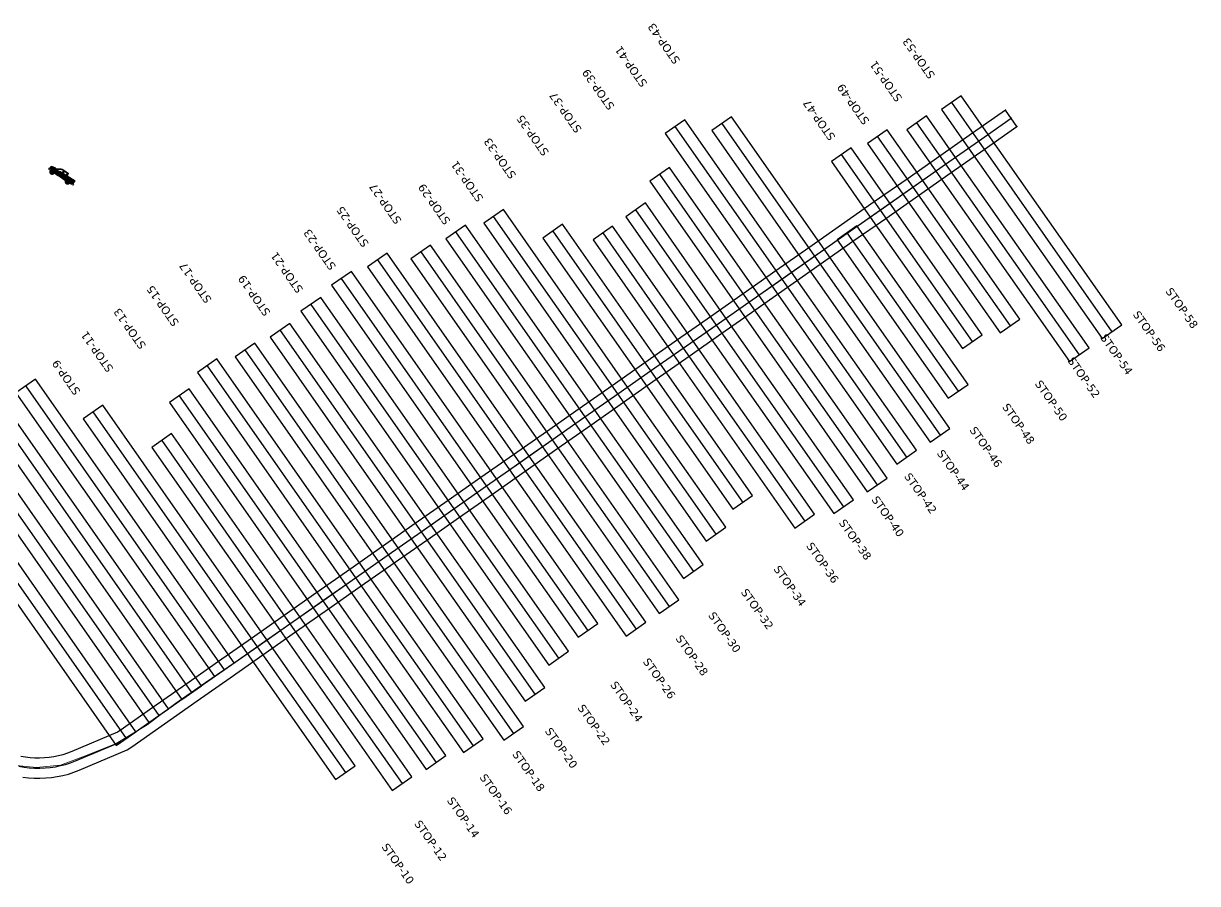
# Model space of a CAD drawing. Extents: x 700390 to 700832, y 4226084 to 4226329.
# Drawn here: x 700538.8 to 700832, y 4226084.1 to 4226298.9 of the extents above; entities that cross this region are included whole.
import ezdxf

# ---------------------------------------------------------------- set-up
doc = ezdxf.new("R2010")
doc.units = 0
doc.header["$MEASUREMENT"] = 0
doc.layers.add('1', color=7, linetype='Continuous')
doc.layers.add('TEXT_ORANGE', color=7, linetype='Continuous')
doc.layers.add('ARAC_PCAB', color=254, linetype='Continuous', lineweight=0)
doc.layers.add('GEOFENCE', color=3, linetype='Continuous', lineweight=0)
doc.styles.get("Standard").update_dxf_attribs({"font": 'verdana.ttf'})

msp = doc.modelspace()

# ---------------------------------------------------------------- hatches: boundary and pattern name
at = {"layer": 'ARAC_PCAB', "lineweight": 0}
for color, points in [(251, [(700551.19, 4226258.96), (700550.97, 4226259.1), (700550.81, 4226258.89), (700550.54, 4226259.06), (700550.64, 4226259.26), (700550.69, 4226259.4), (700550.72, 4226259.54), (700550.71, 4226259.67), (700550.66, 4226259.82), (700550.55, 4226260), (700550.4, 4226260.13), (700550.13, 4226260.3), (700549.92, 4226260.35), (700549.65, 4226260.31), (700549.46, 4226260.18), (700549.32, 4226260.03), (700549.21, 4226259.87), (700549, 4226260.01), (700547.99, 4226260.69), (700546.64, 4226261.56), (700546.77, 4226261.79), (700546.82, 4226262.01), (700546.74, 4226262.31), (700546.65, 4226262.49), (700546.41, 4226262.66), (700546.16, 4226262.78), (700545.9, 4226262.78), (700545.73, 4226262.71), (700545.62, 4226262.62), (700545.59, 4226262.61), (700545.44, 4226262.71), (700545.32, 4226262.79), (700545.22, 4226262.8), (700545.15, 4226262.77), (700545.1, 4226262.69), (700545.06, 4226262.59), (700545.08, 4226262.49), (700545.49, 4226262.38), (700545.69, 4226262.54), (700545.79, 4226262.61), (700545.9, 4226262.65), (700546.04, 4226262.65), (700546.14, 4226262.63), (700546.27, 4226262.56), (700546.37, 4226262.49), (700546.5, 4226262.41), (700546.58, 4226262.29), (700546.63, 4226262.19), (700546.66, 4226262.05), (700546.65, 4226261.9), (700546.59, 4226261.76), (700546.54, 4226261.63), (700546.51, 4226261.56), (700547.03, 4226261.14), (700547.4, 4226260.87), (700547.62, 4226260.8), (700547.88, 4226260.63), (700548.34, 4226260.31), (700548.69, 4226260.08), (700549.22, 4226259.67), (700549.32, 4226259.84), (700549.47, 4226260.02), (700549.61, 4226260.12), (700549.8, 4226260.17), (700549.94, 4226260.18), (700550.11, 4226260.13), (700550.22, 4226260.05), (700550.41, 4226259.93), (700550.52, 4226259.79), (700550.56, 4226259.63), (700550.57, 4226259.48), (700550.53, 4226259.3), (700550.45, 4226259.18), (700550.4, 4226259.09), (700550.35, 4226259.01), (700550.49, 4226258.88), (700551.07, 4226258.56), (700551.3, 4226258.89), (700551.19, 4226258.96)]), (256, [(700547.13, 4226262.52), (700547.07, 4226262.62), (700547, 4226262.67), (700546.78, 4226262.83), (700546.55, 4226262.94), (700546.28, 4226263.1), (700546, 4226263.2), (700545.78, 4226263.26), (700545.62, 4226263.18), (700545.48, 4226263.02), (700545.32, 4226262.79), (700545.44, 4226262.71), (700545.59, 4226262.61), (700545.62, 4226262.62), (700545.73, 4226262.71), (700545.9, 4226262.78), (700546.16, 4226262.78), (700546.41, 4226262.66), (700546.65, 4226262.49), (700546.74, 4226262.31), (700546.82, 4226262.01), (700546.77, 4226261.79), (700546.64, 4226261.56), (700546.67, 4226261.55), (700547.21, 4226262.39), (700547.23, 4226262.49), (700547.13, 4226262.52)]), (59, [(700546.52, 4226261.89), (700546.51, 4226261.97), (700546.49, 4226262.05), (700546.46, 4226262.12), (700546.42, 4226262.19), (700546.37, 4226262.25), (700546.32, 4226262.31), (700546.26, 4226262.35), (700546.19, 4226262.39), (700546.11, 4226262.42), (700546.04, 4226262.44), (700545.96, 4226262.45), (700545.88, 4226262.45), (700545.8, 4226262.44), (700545.73, 4226262.42), (700545.65, 4226262.39), (700545.58, 4226262.35), (700545.52, 4226262.3), (700545.47, 4226262.25), (700545.42, 4226262.19), (700545.38, 4226262.12), (700545.35, 4226262.04), (700545.33, 4226261.97), (700545.32, 4226261.89), (700545.32, 4226261.81), (700545.33, 4226261.73), (700545.35, 4226261.66), (700545.38, 4226261.58), (700545.42, 4226261.52), (700545.47, 4226261.45), (700545.52, 4226261.4), (700545.58, 4226261.35), (700545.65, 4226261.31), (700545.73, 4226261.28), (700545.8, 4226261.26), (700545.88, 4226261.25), (700545.96, 4226261.25), (700546.04, 4226261.26), (700546.11, 4226261.28), (700546.19, 4226261.31), (700546.26, 4226261.35), (700546.32, 4226261.4), (700546.37, 4226261.45), (700546.42, 4226261.52), (700546.46, 4226261.58), (700546.49, 4226261.66), (700546.51, 4226261.73), (700546.52, 4226261.81), (700546.52, 4226261.89), (700546.26, 4226261.84), (700546.25, 4226261.79), (700546.23, 4226261.73), (700546.2, 4226261.68), (700546.16, 4226261.63), (700546.12, 4226261.59), (700546.07, 4226261.56), (700546.01, 4226261.54), (700545.95, 4226261.52), (700545.89, 4226261.52), (700545.83, 4226261.53), (700545.78, 4226261.55), (700545.72, 4226261.58), (700545.68, 4226261.62), (700545.64, 4226261.66), (700545.61, 4226261.71), (700545.58, 4226261.77), (700545.57, 4226261.83), (700545.57, 4226261.89), (700545.58, 4226261.95), (700545.6, 4226262.01), (700545.63, 4226262.06), (700545.67, 4226262.11), (700545.71, 4226262.14), (700545.76, 4226262.18), (700545.82, 4226262.2), (700545.88, 4226262.21), (700545.94, 4226262.21), (700546, 4226262.2), (700546.05, 4226262.18), (700546.11, 4226262.15), (700546.15, 4226262.12), (700546.19, 4226262.07), (700546.22, 4226262.02), (700546.25, 4226261.96), (700546.26, 4226261.9), (700546.26, 4226261.84)]), (251, [(700546.63, 4226262.19), (700546.58, 4226262.29), (700546.5, 4226262.41), (700546.37, 4226262.49), (700546.27, 4226262.56), (700546.14, 4226262.63), (700546.04, 4226262.65), (700545.9, 4226262.65), (700545.79, 4226262.61), (700545.69, 4226262.54), (700545.49, 4226262.38), (700545.52, 4226262.3), (700545.58, 4226262.35), (700545.65, 4226262.39), (700545.73, 4226262.42), (700545.8, 4226262.44), (700545.88, 4226262.45), (700545.96, 4226262.45), (700546.04, 4226262.44), (700546.11, 4226262.42), (700546.19, 4226262.39), (700546.26, 4226262.35), (700546.32, 4226262.31), (700546.37, 4226262.25), (700546.42, 4226262.19), (700546.46, 4226262.12), (700546.49, 4226262.05), (700546.51, 4226261.97), (700546.52, 4226261.89), (700546.52, 4226261.81), (700546.51, 4226261.73), (700546.49, 4226261.66), (700546.46, 4226261.58), (700546.51, 4226261.56), (700546.54, 4226261.63), (700546.59, 4226261.76), (700546.65, 4226261.9), (700546.66, 4226262.05), (700546.63, 4226262.19)]), (256, [(700549.09, 4226262.12), (700548.42, 4226262.51), (700548.14, 4226262.65), (700548.07, 4226262.66), (700548.1, 4226262.55), (700547.69, 4226262.54), (700547.23, 4226262.49), (700547.21, 4226262.39), (700546.67, 4226261.55), (700547.99, 4226260.69), (700548.58, 4226261.58), (700548.43, 4226261.67), (700548.01, 4226261.94), (700547.85, 4226261.94), (700547.29, 4226262.29), (700547.38, 4226262.41), (700547.81, 4226262.45), (700548.07, 4226262.45), (700548.23, 4226262.43), (700548.34, 4226262.41), (700548.45, 4226262.34), (700548.64, 4226262.22), (700548.77, 4226262.13), (700549.03, 4226261.97), (700549.65, 4226261.56), (700549.64, 4226261.47), (700549.41, 4226261.08), (700549.67, 4226260.92), (700549.74, 4226260.88), (700550.01, 4226261.5), (700549.09, 4226262.12), (700548.44, 4226261.49), (700548.35, 4226261.36), (700548.17, 4226261.48), (700548.26, 4226261.6), (700548.44, 4226261.49)]), (256, [(700548.07, 4226262.66), (700547.85, 4226262.66), (700547.61, 4226262.66), (700547.34, 4226262.66), (700547.19, 4226262.66), (700547.07, 4226262.62), (700547.08, 4226262.61), (700547.19, 4226262.64), (700547.34, 4226262.65), (700547.61, 4226262.65), (700547.85, 4226262.65), (700548.07, 4226262.64), (700548.08, 4226262.64), (700548.07, 4226262.66)]), (256, [(700549.41, 4226261.08), (700548.74, 4226261.49), (700548.58, 4226261.58), (700547.99, 4226260.69), (700549, 4226260.01), (700549.2, 4226260.25), (700549.67, 4226260.92), (700549.41, 4226261.08), (700549.42, 4226260.87), (700549.34, 4226260.74), (700549.14, 4226260.87), (700549.22, 4226260.99), (700549.42, 4226260.87)]), (251, [(700548.26, 4226261.6), (700548.17, 4226261.48), (700548.35, 4226261.36), (700548.44, 4226261.49), (700548.26, 4226261.6)]), (251, [(700548.77, 4226262.13), (700548.43, 4226261.67), (700548.74, 4226261.49), (700549.03, 4226261.97), (700548.77, 4226262.13)]), (256, [(700549.67, 4226260.92), (700549.2, 4226260.25), (700549, 4226260.01), (700549.21, 4226259.87), (700549.32, 4226260.03), (700549.46, 4226260.18), (700549.65, 4226260.31), (700549.92, 4226260.35), (700550.13, 4226260.3), (700550.4, 4226260.13), (700550.55, 4226260), (700550.66, 4226259.82), (700550.71, 4226259.67), (700550.72, 4226259.54), (700550.69, 4226259.4), (700550.64, 4226259.26), (700550.54, 4226259.06), (700550.81, 4226258.89), (700550.97, 4226259.1), (700551.19, 4226258.96), (700551.66, 4226259.65), (700549.67, 4226260.92)]), (251, [(700549.22, 4226260.99), (700549.14, 4226260.87), (700549.34, 4226260.74), (700549.42, 4226260.87), (700549.22, 4226260.99)]), (59, [(700550.41, 4226259.43), (700550.4, 4226259.51), (700550.38, 4226259.59), (700550.35, 4226259.66), (700550.31, 4226259.73), (700550.26, 4226259.79), (700550.2, 4226259.85), (700550.14, 4226259.9), (700550.07, 4226259.93), (700550, 4226259.96), (700549.92, 4226259.99), (700549.84, 4226260), (700549.76, 4226260), (700549.69, 4226259.99), (700549.61, 4226259.96), (700549.54, 4226259.93), (700549.47, 4226259.89), (700549.41, 4226259.85), (700549.35, 4226259.79), (700549.3, 4226259.73), (700549.26, 4226259.66), (700549.23, 4226259.59), (700549.21, 4226259.51), (700549.2, 4226259.43), (700549.2, 4226259.35), (700549.21, 4226259.27), (700549.23, 4226259.2), (700549.26, 4226259.13), (700549.3, 4226259.06), (700549.35, 4226258.99), (700549.41, 4226258.94), (700549.47, 4226258.89), (700549.54, 4226258.85), (700549.61, 4226258.82), (700549.69, 4226258.8), (700549.77, 4226258.79), (700549.84, 4226258.79), (700549.92, 4226258.8), (700550, 4226258.82), (700550.07, 4226258.85), (700550.14, 4226258.89), (700550.2, 4226258.94), (700550.26, 4226259), (700550.31, 4226259.06), (700550.35, 4226259.13), (700550.38, 4226259.2), (700550.4, 4226259.28), (700550.41, 4226259.35), (700550.41, 4226259.43), (700550.14, 4226259.39), (700550.13, 4226259.33), (700550.12, 4226259.27), (700550.09, 4226259.22), (700550.05, 4226259.17), (700550, 4226259.13), (700549.95, 4226259.1), (700549.9, 4226259.08), (700549.84, 4226259.07), (700549.78, 4226259.06), (700549.72, 4226259.07), (700549.66, 4226259.09), (700549.61, 4226259.12), (700549.56, 4226259.16), (700549.52, 4226259.2), (700549.49, 4226259.26), (700549.47, 4226259.31), (700549.46, 4226259.37), (700549.46, 4226259.43), (700549.47, 4226259.49), (700549.48, 4226259.55), (700549.51, 4226259.6), (700549.55, 4226259.65), (700549.6, 4226259.69), (700549.65, 4226259.72), (700549.7, 4226259.74), (700549.76, 4226259.75), (700549.82, 4226259.75), (700549.88, 4226259.74), (700549.94, 4226259.72), (700549.99, 4226259.7), (700550.04, 4226259.66), (700550.08, 4226259.61), (700550.11, 4226259.56), (700550.13, 4226259.51), (700550.14, 4226259.45), (700550.14, 4226259.39)]), (251, [(700550.56, 4226259.63), (700550.52, 4226259.79), (700550.41, 4226259.93), (700550.22, 4226260.05), (700550.11, 4226260.13), (700549.94, 4226260.18), (700549.8, 4226260.17), (700549.61, 4226260.12), (700549.47, 4226260.02), (700549.32, 4226259.84), (700549.22, 4226259.67), (700549.26, 4226259.66), (700549.3, 4226259.73), (700549.35, 4226259.79), (700549.41, 4226259.85), (700549.47, 4226259.89), (700549.54, 4226259.93), (700549.61, 4226259.96), (700549.69, 4226259.99), (700549.76, 4226260), (700549.84, 4226260), (700549.92, 4226259.99), (700550, 4226259.96), (700550.07, 4226259.93), (700550.14, 4226259.9), (700550.2, 4226259.85), (700550.26, 4226259.79), (700550.31, 4226259.73), (700550.35, 4226259.66), (700550.38, 4226259.59), (700550.4, 4226259.51), (700550.41, 4226259.43), (700550.41, 4226259.35), (700550.4, 4226259.28), (700550.38, 4226259.2), (700550.35, 4226259.13), (700550.31, 4226259.06), (700550.35, 4226259.01), (700550.45, 4226259.18), (700550.53, 4226259.3), (700550.57, 4226259.48), (700550.56, 4226259.63)])]:
    msp.add_hatch(color=color, dxfattribs=at).paths.add_polyline_path(points)

# ---------------------------------------------------------------- linework, layer by layer
at = {"linetype": 'Continuous'}
for p in [(700784.06, 4226277.31, 1107.8), (700785.49, 4226275.26, 1107.8), (700786.93, 4226273.21, 1107.8)]:
    msp.add_point(p, dxfattribs=at)
at = {"layer": '1', "color": 7}
for points in [[(700768.1, 4226277.44, 1107.74), (700774.84, 4226267.8, 1107.7), (700808.22, 4226220.23, 1107.9), (700813.13, 4226223.68, 1107.9), (700779.76, 4226271.24, 1107.7), (700773.02, 4226280.88, 1107.74), (700768.1, 4226277.44, 1107.74)], [(700538.56, 4226110.73, 1104.9), (700539.99, 4226110.57, 1104.91), (700541.43, 4226110.47, 1104.92), (700542.87, 4226110.46, 1104.93), (700544.31, 4226110.51, 1104.94), (700545.74, 4226110.65, 1104.95), (700547.16, 4226110.86, 1104.96), (700548.57, 4226111.14, 1104.98), (700549.97, 4226111.49, 1104.99), (700551.34, 4226111.92, 1105), (700552.69, 4226112.42, 1105), (700564.7, 4226117.51, 1105), (700565.81, 4226118.29, 1105.01), (700573.98, 4226124.02, 1105.12), (700582.18, 4226129.76, 1105.22), (700590.36, 4226135.49, 1105.32), (700598.56, 4226141.24, 1105.42), (700606.74, 4226146.97, 1105.53), (700614.94, 4226152.71, 1105.63), (700623.13, 4226158.46, 1105.73), (700631.32, 4226164.2, 1105.84), (700639.51, 4226169.93, 1105.94), (700647.71, 4226175.67, 1106.05), (700655.89, 4226181.41, 1106.15), (700664.08, 4226187.14, 1106.25), (700672.27, 4226192.88, 1106.36), (700680.47, 4226198.63, 1106.46), (700688.65, 4226204.36, 1106.56), (700696.84, 4226210.09, 1106.67), (700705.03, 4226215.83, 1106.77), (700713.22, 4226221.57, 1106.87), (700721.42, 4226227.32, 1106.98), (700729.6, 4226233.05, 1107.08), (700737.79, 4226238.78, 1107.18), (700745.98, 4226244.53, 1107.29), (700754.17, 4226250.26, 1107.39), (700762.35, 4226255.99, 1107.49), (700770.54, 4226261.73, 1107.6), (700778.73, 4226267.47, 1107.7), (700786.93, 4226273.21, 1107.8), (700784.06, 4226277.31, 1107.8), (700775.87, 4226271.57, 1107.7), (700767.67, 4226265.83, 1107.6), (700759.48, 4226260.09, 1107.49), (700751.3, 4226254.36, 1107.39), (700743.11, 4226248.62, 1107.29), (700734.92, 4226242.88, 1107.18), (700726.73, 4226237.14, 1107.08), (700718.55, 4226231.41, 1106.98), (700710.35, 4226225.67, 1106.87), (700702.16, 4226219.93, 1106.77), (700693.97, 4226214.19, 1106.67), (700685.78, 4226208.45, 1106.56), (700677.6, 4226202.72, 1106.46), (700669.4, 4226196.98, 1106.36), (700661.21, 4226191.24, 1106.25), (700653.02, 4226185.5, 1106.15), (700644.84, 4226179.77, 1106.05), (700636.64, 4226174.02, 1105.94), (700628.45, 4226168.29, 1105.84), (700620.26, 4226162.55, 1105.73), (700612.07, 4226156.81, 1105.63), (700603.88, 4226151.07, 1105.53), (700595.7, 4226145.34, 1105.42), (700587.49, 4226139.59, 1105.32), (700579.31, 4226133.86, 1105.22), (700571.11, 4226128.12, 1105.12), (700562.94, 4226122.39, 1105.01), (700562.26, 4226121.91, 1105), (700550.84, 4226117.07, 1105), (700549.73, 4226116.66, 1105), (700548.61, 4226116.31, 1104.99), (700547.47, 4226116.02, 1104.98), (700546.31, 4226115.78, 1104.96), (700545.15, 4226115.61, 1104.95), (700543.97, 4226115.5, 1104.94), (700542.8, 4226115.46, 1104.93), (700541.62, 4226115.47, 1104.92), (700540.44, 4226115.55, 1104.91), (700539.27, 4226115.68, 1104.9), (700538.11, 4226115.88, 1104.88)], [(700770.56, 4226279.16, 1107.74), (700777.3, 4226269.52, 1107.7), (700810.67, 4226221.95, 1107.9)], [(700537.63, 4226113.43, 1104.88), (700538.92, 4226113.21, 1104.9), (700540.22, 4226113.06, 1104.91), (700541.52, 4226112.97, 1104.92), (700542.83, 4226112.96, 1104.93), (700544.14, 4226113.01, 1104.94), (700545.44, 4226113.13, 1104.95), (700546.74, 4226113.32, 1104.96), (700548.02, 4226113.58, 1104.98), (700549.29, 4226113.9, 1104.99), (700550.54, 4226114.29, 1105), (700551.77, 4226114.75, 1105), (700563.48, 4226119.71, 1105), (700564.37, 4226120.34, 1105.01), (700572.55, 4226126.07, 1105.12), (700580.75, 4226131.81, 1105.22), (700588.92, 4226137.54, 1105.32), (700597.13, 4226143.29, 1105.42), (700605.31, 4226149.02, 1105.53), (700613.5, 4226154.76, 1105.63), (700621.7, 4226160.5, 1105.73), (700629.89, 4226166.24, 1105.84), (700638.07, 4226171.97, 1105.94), (700646.27, 4226177.72, 1106.05), (700654.45, 4226183.45, 1106.15), (700662.65, 4226189.19, 1106.25), (700670.84, 4226194.93, 1106.36), (700679.03, 4226200.67, 1106.46), (700687.21, 4226206.41, 1106.56), (700695.4, 4226212.14, 1106.67), (700703.59, 4226217.88, 1106.77), (700711.79, 4226223.62, 1106.87), (700719.99, 4226229.37, 1106.98), (700728.17, 4226235.1, 1107.08), (700736.35, 4226240.83, 1107.18), (700744.55, 4226246.58, 1107.29), (700752.74, 4226252.31, 1107.39), (700760.91, 4226258.04, 1107.49), (700769.11, 4226263.78, 1107.6), (700777.3, 4226269.52, 1107.7), (700785.49, 4226275.26, 1107.8)], [(700699.06, 4226271.46, 1107.58), (700725.71, 4226233.38, 1107.08), (700756.92, 4226188.88, 1107.9), (700761.83, 4226192.33, 1107.9), (700730.62, 4226236.82, 1107.08), (700703.97, 4226274.9, 1107.58), (700699.06, 4226271.46, 1107.58)], [(700710.75, 4226272.19, 1107.57), (700733.89, 4226239.11, 1107.18), (700765.28, 4226194.38, 1107.9), (700770.19, 4226197.82, 1107.9), (700738.81, 4226242.55, 1107.18), (700715.66, 4226275.63, 1107.57), (700710.75, 4226272.19, 1107.57)], [(700713.21, 4226273.91, 1107.57), (700736.35, 4226240.83, 1107.18), (700767.73, 4226196.1, 1107.9)], [(700759.43, 4226272.39, 1107.66), (700766.65, 4226262.06, 1107.6), (700800.03, 4226214.49, 1107.9), (700804.94, 4226217.93, 1107.9), (700771.56, 4226265.5, 1107.6), (700764.34, 4226275.83, 1107.66), (700759.43, 4226272.39, 1107.66)], [(700761.88, 4226274.11, 1107.66), (700769.11, 4226263.78, 1107.6), (700802.49, 4226216.21, 1107.9)], [(700701.51, 4226273.18, 1107.58), (700728.17, 4226235.1, 1107.08), (700759.38, 4226190.6, 1107.9)], [(700749.63, 4226268.94, 1107.58), (700758.46, 4226256.32, 1107.49), (700782.78, 4226221.67, 1107.9), (700787.69, 4226225.12, 1107.9), (700763.37, 4226259.76, 1107.49), (700754.54, 4226272.38, 1107.58), (700749.63, 4226268.94, 1107.58)], [(700752.08, 4226270.66, 1107.58), (700760.91, 4226258.04, 1107.49), (700785.23, 4226223.39, 1107.9)], [(700740.57, 4226264.46, 1107.51), (700750.28, 4226250.59, 1107.39), (700773.3, 4226217.77, 1107.9), (700778.21, 4226221.21, 1107.9), (700755.19, 4226254.03, 1107.39), (700745.49, 4226267.9, 1107.51), (700740.57, 4226264.46, 1107.51)], [(700743.03, 4226266.18, 1107.51), (700752.74, 4226252.31, 1107.39), (700775.76, 4226219.49, 1107.9)], [(700695.2, 4226259.55, 1107.44), (700717.53, 4226227.65, 1106.98), (700749.56, 4226181.95, 1107.9), (700754.48, 4226185.4, 1107.9), (700722.44, 4226231.09, 1106.98), (700700.11, 4226262.99, 1107.44), (700695.2, 4226259.55, 1107.44)], [(700697.66, 4226261.27, 1107.44), (700719.99, 4226229.37, 1106.98), (700752.02, 4226183.67, 1107.9)], [(700689.2, 4226250.67, 1107.33), (700709.33, 4226221.9, 1106.87), (700741.16, 4226176.52, 1107.9), (700746.07, 4226179.96, 1107.9), (700714.24, 4226225.34, 1106.87), (700694.11, 4226254.11, 1107.33), (700689.2, 4226250.67, 1107.33)], [(700714.24, 4226173.1, 1107.9), (700689.67, 4226208.13, 1106.56), (700658.64, 4226252.48, 1107.46), (700653.72, 4226249.04, 1107.46), (700684.76, 4226204.68, 1106.56), (700709.33, 4226169.66, 1107.9), (700714.24, 4226173.1, 1107.9)], [(700711.78, 4226171.38, 1107.9), (700687.21, 4226206.41, 1106.56), (700656.18, 4226250.76, 1107.46)], [(700691.65, 4226252.39, 1107.33), (700711.79, 4226223.62, 1106.87), (700743.62, 4226178.24, 1107.9)], [(700644.25, 4226245.14, 1107.46), (700676.58, 4226198.95, 1106.46), (700703.64, 4226160.35, 1107.9), (700708.55, 4226163.79, 1107.9), (700681.49, 4226202.39, 1106.46), (700649.17, 4226248.58, 1107.46), (700644.25, 4226245.14, 1107.46)], [(700668.52, 4226245.33, 1107.32), (700692.94, 4226210.42, 1106.67), (700715.97, 4226177.6, 1107.9), (700720.88, 4226181.04, 1107.9), (700697.86, 4226213.86, 1106.67), (700673.43, 4226248.77, 1107.32), (700668.52, 4226245.33, 1107.32)], [(700681.03, 4226244.9, 1107.27), (700701.14, 4226216.16, 1106.77), (700731.48, 4226172.9, 1107.9), (700736.39, 4226176.35, 1107.9), (700706.05, 4226219.6, 1106.77), (700685.94, 4226248.34, 1107.27), (700681.03, 4226244.9, 1107.27)], [(700742.03, 4226244.93, 1107.39), (700769.79, 4226205.35, 1106.77), (700774.71, 4226208.8, 1106.77), (700746.94, 4226248.38, 1107.39), (700742.03, 4226244.93, 1107.39)], [(700646.71, 4226246.86, 1107.46), (700679.03, 4226200.67, 1106.46), (700706.1, 4226162.07, 1107.9)], [(700670.97, 4226247.05, 1107.32), (700695.4, 4226212.14, 1106.67), (700718.43, 4226179.32, 1107.9)], [(700683.48, 4226246.62, 1107.27), (700703.59, 4226217.88, 1106.77), (700733.94, 4226174.63, 1107.9)], [(700744.48, 4226246.66, 1107.39), (700772.25, 4226207.08, 1106.77)], [(700635.53, 4226240.16, 1107.45), (700668.38, 4226193.21, 1106.36), (700697.58, 4226151.57, 1107.9), (700702.5, 4226155.02, 1107.9), (700673.3, 4226196.65, 1106.36), (700640.45, 4226243.59, 1107.45), (700635.53, 4226240.16, 1107.45)], [(700637.99, 4226241.88, 1107.45), (700670.84, 4226194.93, 1106.36), (700700.04, 4226153.3, 1107.9)], [(700624.73, 4226238.15, 1107.5), (700660.19, 4226187.47, 1106.25), (700689.32, 4226145.94, 1107.9), (700694.23, 4226149.39, 1107.9), (700665.1, 4226190.91, 1106.25), (700629.64, 4226241.59, 1107.5), (700624.73, 4226238.15, 1107.5)], [(700627.19, 4226239.87, 1107.5), (700662.65, 4226189.19, 1106.25), (700691.78, 4226147.66, 1107.9)], [(700682.21, 4226149.11, 1107.9), (700656.91, 4226185.17, 1106.15), (700620.66, 4226236.98, 1107.5), (700615.74, 4226233.54, 1107.5), (700652, 4226181.73, 1106.15), (700677.3, 4226145.66, 1107.9), (700682.21, 4226149.11, 1107.9)], [(700679.76, 4226147.38, 1107.9), (700654.45, 4226183.45, 1106.15), (700618.2, 4226235.26, 1107.5)], [(700608.08, 4226227.06, 1107.45), (700643.81, 4226176, 1106.05), (700669.96, 4226138.71, 1107.9), (700674.87, 4226142.16, 1107.9), (700648.73, 4226179.44, 1106.05), (700613, 4226230.5, 1107.45), (700608.08, 4226227.06, 1107.45)], [(700610.54, 4226228.78, 1107.45), (700646.27, 4226177.72, 1106.05), (700672.42, 4226140.43, 1107.9)], [(700600.41, 4226220.57, 1107.4), (700635.61, 4226170.25, 1105.94), (700664.09, 4226129.67, 1107.9), (700669, 4226133.12, 1107.9), (700640.53, 4226173.7, 1105.94), (700605.33, 4226224.01, 1107.4), (700600.41, 4226220.57, 1107.4)], [(700602.87, 4226222.29, 1107.4), (700638.07, 4226171.97, 1105.94), (700666.54, 4226131.4, 1107.9)], [(700591.63, 4226215.69, 1107.4), (700627.43, 4226164.52, 1105.84), (700658.72, 4226119.91, 1107.9), (700663.63, 4226123.36, 1107.9), (700632.35, 4226167.96, 1105.84), (700596.54, 4226219.13, 1107.4), (700591.63, 4226215.69, 1107.4)], [(700594.08, 4226217.41, 1107.4), (700629.89, 4226166.24, 1105.84), (700661.18, 4226121.63, 1107.9)], [(700582.19, 4226211.73, 1107.43), (700619.24, 4226158.78, 1105.73), (700648.67, 4226116.82, 1107.9), (700653.58, 4226120.27, 1107.9), (700624.15, 4226162.22, 1105.73), (700587.1, 4226215.17, 1107.43), (700582.19, 4226211.73, 1107.43)], [(700584.64, 4226213.45, 1107.43), (700621.7, 4226160.5, 1105.73), (700651.13, 4226118.55, 1107.9)], [(700536.88, 4226206.67, 1108.31), (700586.46, 4226135.82, 1105.32), (700591.38, 4226139.26, 1105.32), (700541.8, 4226210.11, 1108.31), (700536.88, 4226206.67, 1108.31)], [(700539.34, 4226208.39, 1108.31), (700588.92, 4226137.54, 1105.32)], [(700575.22, 4226204.25, 1107.34), (700611.05, 4226153.04, 1105.63), (700639.39, 4226112.64, 1107.9), (700644.3, 4226116.08, 1107.9), (700615.96, 4226156.48, 1105.63), (700580.13, 4226207.69, 1107.34), (700575.22, 4226204.25, 1107.34)], [(700528.72, 4226200.94, 1108), (700578.29, 4226130.09, 1105.22), (700583.2, 4226133.53, 1105.22), (700533.63, 4226204.38, 1108), (700528.72, 4226200.94, 1108)], [(700553.65, 4226200.19, 1107.56), (700594.67, 4226141.57, 1105.42), (700616.72, 4226110.12, 1106.53), (700621.64, 4226113.57, 1106.53), (700599.59, 4226145.01, 1105.42), (700558.56, 4226203.63, 1107.56), (700553.65, 4226200.19, 1107.56)], [(700577.68, 4226205.97, 1107.34), (700613.5, 4226154.76, 1105.63), (700641.85, 4226114.36, 1107.9)], [(700531.17, 4226202.66, 1108), (700580.75, 4226131.81, 1105.22)], [(700556.11, 4226201.91, 1107.56), (700597.13, 4226143.29, 1105.42), (700619.18, 4226111.85, 1106.53)], [(700520.52, 4226195.2, 1108), (700570.09, 4226124.35, 1105.12), (700575.01, 4226127.79, 1105.12), (700525.44, 4226198.64, 1108), (700520.52, 4226195.2, 1108)], [(700522.98, 4226196.92, 1108), (700572.55, 4226126.07, 1105.12)], [(700570.85, 4226193.05, 1107.12), (700602.85, 4226147.3, 1105.53), (700630.87, 4226107.37, 1107.9), (700635.79, 4226110.81, 1107.9), (700607.77, 4226150.74, 1105.53), (700575.76, 4226196.49, 1107.12), (700570.85, 4226193.05, 1107.12)], [(700573.3, 4226194.77, 1107.12), (700605.31, 4226149.02, 1105.53), (700633.33, 4226109.09, 1107.9)], [(700512.33, 4226189.47, 1108), (700561.91, 4226118.62, 1105.01), (700566.83, 4226122.06, 1105.01), (700517.25, 4226192.91, 1108), (700512.33, 4226189.47, 1108)], [(700514.79, 4226191.19, 1108), (700564.37, 4226120.34, 1105.01)]]:
    msp.add_polyline3d(points, dxfattribs=at)
at = {"layer": 'ARAC_PCAB', "lineweight": 0}
for p, q in [((700545.1, 4226262.69), (700545.06, 4226262.59)), ((700545.06, 4226262.59), (700545.08, 4226262.49)), ((700545.08, 4226262.49), (700545.49, 4226262.38)), ((700545.15, 4226262.77), (700545.1, 4226262.69)), ((700545.22, 4226262.8), (700545.15, 4226262.77)), ((700545.32, 4226262.79), (700545.22, 4226262.8)), ((700545.48, 4226263.02), (700545.32, 4226262.79)), ((700545.44, 4226262.71), (700545.32, 4226262.79)), ((700545.59, 4226262.61), (700545.44, 4226262.71)), ((700545.62, 4226263.18), (700545.48, 4226263.02)), ((700545.49, 4226262.38), (700545.69, 4226262.54)), ((700545.62, 4226262.62), (700545.59, 4226262.61)), ((700545.78, 4226263.26), (700545.62, 4226263.18)), ((700545.73, 4226262.71), (700545.62, 4226262.62)), ((700545.69, 4226262.54), (700545.79, 4226262.61)), ((700545.9, 4226262.78), (700545.73, 4226262.71)), ((700546, 4226263.2), (700545.78, 4226263.26)), ((700545.79, 4226262.61), (700545.9, 4226262.65)), ((700545.85, 4226262.21), (700545.87, 4226262.08)), ((700546.16, 4226262.78), (700545.9, 4226262.78)), ((700545.9, 4226262.65), (700546.04, 4226262.65)), ((700545.9, 4226261.95), (700546.05, 4226262.18)), ((700546.28, 4226263.1), (700546, 4226263.2)), ((700546.04, 4226262.65), (700546.14, 4226262.63)), ((700546.14, 4226262.63), (700546.27, 4226262.56)), ((700546.41, 4226262.66), (700546.16, 4226262.78)), ((700546.27, 4226262.56), (700546.37, 4226262.49)), ((700546.55, 4226262.94), (700546.28, 4226263.1)), ((700546.37, 4226262.49), (700546.5, 4226262.41)), ((700546.65, 4226262.49), (700546.41, 4226262.66)), ((700546.5, 4226262.41), (700546.58, 4226262.29)), ((700546.78, 4226262.83), (700546.55, 4226262.94)), ((700546.58, 4226262.29), (700546.63, 4226262.19)), ((700546.63, 4226262.19), (700546.66, 4226262.05)), ((700546.74, 4226262.31), (700546.65, 4226262.49)), ((700547.21, 4226262.39), (700546.67, 4226261.55)), ((700546.82, 4226262.01), (700546.74, 4226262.31)), ((700547, 4226262.67), (700546.78, 4226262.83)), ((700547.07, 4226262.62), (700547, 4226262.67)), ((700547.19, 4226262.66), (700547.07, 4226262.62)), ((700547.07, 4226262.62), (700547.13, 4226262.52)), ((700547.19, 4226262.64), (700547.08, 4226262.61)), ((700547.13, 4226262.52), (700547.23, 4226262.49)), ((700547.34, 4226262.66), (700547.19, 4226262.66)), ((700547.34, 4226262.65), (700547.19, 4226262.64)), ((700547.23, 4226262.49), (700547.21, 4226262.39)), ((700547.23, 4226262.49), (700547.45, 4226262.52)), ((700547.29, 4226262.29), (700547.38, 4226262.41)), ((700547.85, 4226261.94), (700547.29, 4226262.29)), ((700547.61, 4226262.66), (700547.34, 4226262.66)), ((700547.61, 4226262.65), (700547.34, 4226262.65)), ((700547.38, 4226262.41), (700547.81, 4226262.45)), ((700547.45, 4226262.52), (700547.69, 4226262.54)), ((700547.85, 4226262.66), (700547.61, 4226262.66)), ((700547.85, 4226262.65), (700547.61, 4226262.65)), ((700547.69, 4226262.54), (700548.1, 4226262.55)), ((700547.81, 4226262.45), (700548.07, 4226262.45)), ((700548.07, 4226262.66), (700547.85, 4226262.66)), ((700548.07, 4226262.64), (700547.85, 4226262.65)), ((700548.1, 4226262.55), (700548.07, 4226262.66)), ((700548.14, 4226262.65), (700548.07, 4226262.66)), ((700548.07, 4226262.45), (700548.23, 4226262.43)), ((700548.42, 4226262.51), (700548.14, 4226262.65)), ((700548.23, 4226262.43), (700548.34, 4226262.41)), ((700548.34, 4226262.41), (700548.45, 4226262.34)), ((700549.09, 4226262.12), (700548.42, 4226262.51)), ((700548.45, 4226262.34), (700548.64, 4226262.22)), ((700548.64, 4226262.22), (700548.77, 4226262.13)), ((700545.83, 4226261.92), (700545.58, 4226261.93)), ((700545.84, 4226261.82), (700545.58, 4226261.79)), ((700545.69, 4226261.61), (700545.84, 4226261.82)), ((700545.7, 4226262.13), (700545.83, 4226261.92)), ((700545.94, 4226261.77), (700545.82, 4226261.54)), ((700545.87, 4226262.08), (700545.9, 4226261.95)), ((700545.99, 4226261.53), (700545.94, 4226261.77)), ((700545.97, 4226261.91), (700546.19, 4226262.07)), ((700545.97, 4226261.91), (700546.26, 4226261.91)), ((700546.24, 4226261.74), (700546.02, 4226261.8)), ((700546.02, 4226261.8), (700546.13, 4226261.6)), ((700546.54, 4226261.63), (700546.51, 4226261.56)), ((700546.51, 4226261.56), (700547.03, 4226261.14)), ((700546.59, 4226261.76), (700546.54, 4226261.63)), ((700546.65, 4226261.9), (700546.59, 4226261.76)), ((700546.64, 4226261.56), (700546.77, 4226261.79)), ((700547.99, 4226260.69), (700546.64, 4226261.56)), ((700546.66, 4226262.05), (700546.65, 4226261.9)), ((700546.77, 4226261.79), (700546.82, 4226262.01)), ((700547.03, 4226261.14), (700547.4, 4226260.87)), ((700547.4, 4226260.87), (700547.62, 4226260.8)), ((700547.62, 4226260.8), (700547.88, 4226260.63)), ((700548.01, 4226261.94), (700547.85, 4226261.94)), ((700547.88, 4226260.63), (700548.34, 4226260.31)), ((700548.58, 4226261.58), (700547.99, 4226260.69)), ((700549, 4226260.01), (700547.99, 4226260.69)), ((700548.43, 4226261.67), (700548.01, 4226261.94)), ((700548.17, 4226261.48), (700548.26, 4226261.6)), ((700548.35, 4226261.36), (700548.17, 4226261.48)), ((700548.26, 4226261.6), (700548.44, 4226261.49)), ((700548.34, 4226260.31), (700548.69, 4226260.08)), ((700548.44, 4226261.49), (700548.35, 4226261.36)), ((700548.77, 4226262.13), (700548.43, 4226261.67)), ((700548.74, 4226261.49), (700548.43, 4226261.67)), ((700548.69, 4226260.08), (700549.22, 4226259.67)), ((700548.74, 4226261.49), (700549.03, 4226261.97)), ((700549.41, 4226261.08), (700548.74, 4226261.49)), ((700548.77, 4226262.13), (700549.03, 4226261.97)), ((700549, 4226260.01), (700549.2, 4226260.25)), ((700549.21, 4226259.87), (700549, 4226260.01)), ((700549.03, 4226261.97), (700549.65, 4226261.56)), ((700550.01, 4226261.5), (700549.09, 4226262.12)), ((700549.22, 4226260.99), (700549.14, 4226260.87)), ((700549.14, 4226260.87), (700549.34, 4226260.74)), ((700549.2, 4226260.25), (700549.67, 4226260.92)), ((700549.32, 4226260.03), (700549.21, 4226259.87)), ((700549.42, 4226260.87), (700549.22, 4226260.99)), ((700549.22, 4226259.67), (700549.32, 4226259.84)), ((700549.46, 4226260.18), (700549.32, 4226260.03)), ((700549.32, 4226259.84), (700549.47, 4226260.02)), ((700549.34, 4226260.74), (700549.42, 4226260.87)), ((700549.64, 4226261.47), (700549.41, 4226261.08)), ((700549.65, 4226260.31), (700549.46, 4226260.18)), ((700549.71, 4226259.46), (700549.46, 4226259.48)), ((700549.72, 4226259.37), (700549.46, 4226259.33)), ((700549.47, 4226260.02), (700549.61, 4226260.12)), ((700549.57, 4226259.15), (700549.72, 4226259.37)), ((700549.58, 4226259.67), (700549.71, 4226259.46)), ((700549.61, 4226260.12), (700549.8, 4226260.17)), ((700549.65, 4226261.56), (700549.64, 4226261.47)), ((700549.92, 4226260.35), (700549.65, 4226260.31)), ((700549.67, 4226260.92), (700551.66, 4226259.65)), ((700549.82, 4226259.32), (700549.7, 4226259.08)), ((700549.73, 4226259.75), (700549.76, 4226259.63)), ((700549.74, 4226260.88), (700550.01, 4226261.5)), ((700549.76, 4226259.63), (700549.78, 4226259.49)), ((700549.78, 4226259.49), (700549.93, 4226259.73)), ((700549.8, 4226260.17), (700549.94, 4226260.18)), ((700549.88, 4226259.07), (700549.82, 4226259.32)), ((700549.86, 4226259.45), (700550.08, 4226259.61)), ((700549.86, 4226259.45), (700550.14, 4226259.46)), ((700550.12, 4226259.29), (700549.9, 4226259.35)), ((700549.9, 4226259.35), (700550.01, 4226259.14)), ((700550.13, 4226260.3), (700549.92, 4226260.35)), ((700549.94, 4226260.18), (700550.11, 4226260.13)), ((700550.11, 4226260.13), (700550.22, 4226260.05)), ((700550.4, 4226260.13), (700550.13, 4226260.3)), ((700550.22, 4226260.05), (700550.41, 4226259.93)), ((700550.55, 4226260), (700550.4, 4226260.13)), ((700550.41, 4226259.93), (700550.52, 4226259.79)), ((700550.53, 4226259.3), (700550.45, 4226259.18)), ((700550.52, 4226259.79), (700550.56, 4226259.63)), ((700550.57, 4226259.48), (700550.53, 4226259.3)), ((700550.54, 4226259.06), (700550.64, 4226259.26)), ((700550.66, 4226259.82), (700550.55, 4226260)), ((700550.56, 4226259.63), (700550.57, 4226259.48)), ((700550.64, 4226259.26), (700550.69, 4226259.4)), ((700550.71, 4226259.67), (700550.66, 4226259.82)), ((700550.69, 4226259.4), (700550.72, 4226259.54)), ((700550.72, 4226259.54), (700550.71, 4226259.67)), ((700551.66, 4226259.65), (700551.19, 4226258.96)), ((700550.4, 4226259.09), (700550.35, 4226259.01)), ((700550.35, 4226259.01), (700550.49, 4226258.88)), ((700550.45, 4226259.18), (700550.4, 4226259.09)), ((700550.49, 4226258.88), (700551.07, 4226258.56)), ((700550.81, 4226258.89), (700550.54, 4226259.06)), ((700550.97, 4226259.1), (700550.81, 4226258.89)), ((700551.19, 4226258.96), (700550.97, 4226259.1)), ((700551.07, 4226258.56), (700551.3, 4226258.89)), ((700551.3, 4226258.89), (700551.19, 4226258.96))]:
    msp.add_line(p, q, dxfattribs=at)
at = {"layer": 'ARAC_PCAB', "color": 251, "lineweight": 0}
for points in [[(700551.19, 4226258.96, 0), (700550.97, 4226259.1, 0), (700550.81, 4226258.89, 0), (700550.54, 4226259.06, 0), (700550.64, 4226259.26, 0), (700550.69, 4226259.4, 0), (700550.72, 4226259.54, 0), (700550.71, 4226259.67, 0), (700550.66, 4226259.82, 0), (700550.55, 4226260, 0), (700550.4, 4226260.13, 0), (700550.13, 4226260.3, 0), (700549.92, 4226260.35, 0), (700549.65, 4226260.31, 0), (700549.46, 4226260.18, 0), (700549.32, 4226260.03, 0), (700549.21, 4226259.87, 0), (700549, 4226260.01, 0), (700547.99, 4226260.69, 0), (700546.64, 4226261.56, 0), (700546.77, 4226261.79, 0), (700546.82, 4226262.01, 0), (700546.74, 4226262.31, 0), (700546.65, 4226262.49, 0), (700546.41, 4226262.66, 0), (700546.16, 4226262.78, 0), (700545.9, 4226262.78, 0), (700545.73, 4226262.71, 0), (700545.62, 4226262.62, 0), (700545.59, 4226262.61, 0), (700545.44, 4226262.71, 0), (700545.32, 4226262.79, 0), (700545.22, 4226262.8, 0), (700545.15, 4226262.77, 0), (700545.1, 4226262.69, 0), (700545.06, 4226262.59, 0), (700545.08, 4226262.49, 0), (700545.49, 4226262.38, 0), (700545.69, 4226262.54, 0), (700545.79, 4226262.61, 0), (700545.9, 4226262.65, 0), (700546.04, 4226262.65, 0), (700546.14, 4226262.63, 0), (700546.27, 4226262.56, 0), (700546.37, 4226262.49, 0), (700546.5, 4226262.41, 0), (700546.58, 4226262.29, 0), (700546.63, 4226262.19, 0), (700546.66, 4226262.05, 0), (700546.65, 4226261.9, 0), (700546.59, 4226261.76, 0), (700546.54, 4226261.63, 0), (700546.51, 4226261.56, 0), (700547.03, 4226261.14, 0), (700547.4, 4226260.87, 0), (700547.62, 4226260.8, 0), (700547.88, 4226260.63, 0), (700548.34, 4226260.31, 0), (700548.69, 4226260.08, 0), (700549.22, 4226259.67, 0), (700549.32, 4226259.84, 0), (700549.47, 4226260.02, 0), (700549.61, 4226260.12, 0), (700549.8, 4226260.17, 0), (700549.94, 4226260.18, 0), (700550.11, 4226260.13, 0), (700550.22, 4226260.05, 0), (700550.41, 4226259.93, 0), (700550.52, 4226259.79, 0), (700550.56, 4226259.63, 0), (700550.57, 4226259.48, 0), (700550.53, 4226259.3, 0), (700550.45, 4226259.18, 0), (700550.4, 4226259.09, 0), (700550.35, 4226259.01, 0), (700550.49, 4226258.88, 0), (700551.07, 4226258.56, 0), (700551.3, 4226258.89, 0), (700551.19, 4226258.96, 0)], [(700546.63, 4226262.19, 0), (700546.58, 4226262.29, 0), (700546.5, 4226262.41, 0), (700546.37, 4226262.49, 0), (700546.27, 4226262.56, 0), (700546.14, 4226262.63, 0), (700546.04, 4226262.65, 0), (700545.9, 4226262.65, 0), (700545.79, 4226262.61, 0), (700545.69, 4226262.54, 0), (700545.49, 4226262.38, 0), (700545.52, 4226262.3, 0), (700545.58, 4226262.35, 0), (700545.65, 4226262.39, 0), (700545.73, 4226262.42, 0), (700545.8, 4226262.44, 0), (700545.88, 4226262.45, 0), (700545.96, 4226262.45, 0), (700546.04, 4226262.44, 0), (700546.11, 4226262.42, 0), (700546.19, 4226262.39, 0), (700546.26, 4226262.35, 0), (700546.32, 4226262.31, 0), (700546.37, 4226262.25, 0), (700546.42, 4226262.19, 0), (700546.46, 4226262.12, 0), (700546.49, 4226262.05, 0), (700546.51, 4226261.97, 0), (700546.52, 4226261.89, 0), (700546.52, 4226261.81, 0), (700546.51, 4226261.73, 0), (700546.49, 4226261.66, 0), (700546.46, 4226261.58, 0), (700546.51, 4226261.56, 0), (700546.54, 4226261.63, 0), (700546.59, 4226261.76, 0), (700546.65, 4226261.9, 0), (700546.66, 4226262.05, 0), (700546.63, 4226262.19, 0)], [(700548.26, 4226261.6, 0), (700548.17, 4226261.48, 0), (700548.35, 4226261.36, 0), (700548.44, 4226261.49, 0), (700548.26, 4226261.6, 0)], [(700548.77, 4226262.13, 0), (700548.43, 4226261.67, 0), (700548.74, 4226261.49, 0), (700549.03, 4226261.97, 0), (700548.77, 4226262.13, 0)], [(700549.22, 4226260.99, 0), (700549.14, 4226260.87, 0), (700549.34, 4226260.74, 0), (700549.42, 4226260.87, 0), (700549.22, 4226260.99, 0)], [(700550.56, 4226259.63, 0), (700550.52, 4226259.79, 0), (700550.41, 4226259.93, 0), (700550.22, 4226260.05, 0), (700550.11, 4226260.13, 0), (700549.94, 4226260.18, 0), (700549.8, 4226260.17, 0), (700549.61, 4226260.12, 0), (700549.47, 4226260.02, 0), (700549.32, 4226259.84, 0), (700549.22, 4226259.67, 0), (700549.26, 4226259.66, 0), (700549.3, 4226259.73, 0), (700549.35, 4226259.79, 0), (700549.41, 4226259.85, 0), (700549.47, 4226259.89, 0), (700549.54, 4226259.93, 0), (700549.61, 4226259.96, 0), (700549.69, 4226259.99, 0), (700549.76, 4226260, 0), (700549.84, 4226260, 0), (700549.92, 4226259.99, 0), (700550, 4226259.96, 0), (700550.07, 4226259.93, 0), (700550.14, 4226259.9, 0), (700550.2, 4226259.85, 0), (700550.26, 4226259.79, 0), (700550.31, 4226259.73, 0), (700550.35, 4226259.66, 0), (700550.38, 4226259.59, 0), (700550.4, 4226259.51, 0), (700550.41, 4226259.43, 0), (700550.41, 4226259.35, 0), (700550.4, 4226259.28, 0), (700550.38, 4226259.2, 0), (700550.35, 4226259.13, 0), (700550.31, 4226259.06, 0), (700550.35, 4226259.01, 0), (700550.45, 4226259.18, 0), (700550.53, 4226259.3, 0), (700550.57, 4226259.48, 0), (700550.56, 4226259.63, 0)]]:
    msp.add_polyline3d(points, close=True, dxfattribs=at)
at = {"layer": 'ARAC_PCAB', "lineweight": 0}
for points in [[(700547.13, 4226262.52, 0), (700547.07, 4226262.62, 0), (700547, 4226262.67, 0), (700546.78, 4226262.83, 0), (700546.55, 4226262.94, 0), (700546.28, 4226263.1, 0), (700546, 4226263.2, 0), (700545.78, 4226263.26, 0), (700545.62, 4226263.18, 0), (700545.48, 4226263.02, 0), (700545.32, 4226262.79, 0), (700545.44, 4226262.71, 0), (700545.59, 4226262.61, 0), (700545.62, 4226262.62, 0), (700545.73, 4226262.71, 0), (700545.9, 4226262.78, 0), (700546.16, 4226262.78, 0), (700546.41, 4226262.66, 0), (700546.65, 4226262.49, 0), (700546.74, 4226262.31, 0), (700546.82, 4226262.01, 0), (700546.77, 4226261.79, 0), (700546.64, 4226261.56, 0), (700546.67, 4226261.55, 0), (700547.21, 4226262.39, 0), (700547.23, 4226262.49, 0), (700547.13, 4226262.52, 0)], [(700549.09, 4226262.12, 0), (700548.42, 4226262.51, 0), (700548.14, 4226262.65, 0), (700548.07, 4226262.66, 0), (700548.1, 4226262.55, 0), (700547.69, 4226262.54, 0), (700547.23, 4226262.49, 0), (700547.21, 4226262.39, 0), (700546.67, 4226261.55, 0), (700547.99, 4226260.69, 0), (700548.58, 4226261.58, 0), (700548.43, 4226261.67, 0), (700548.01, 4226261.94, 0), (700547.85, 4226261.94, 0), (700547.29, 4226262.29, 0), (700547.38, 4226262.41, 0), (700547.81, 4226262.45, 0), (700548.07, 4226262.45, 0), (700548.23, 4226262.43, 0), (700548.34, 4226262.41, 0), (700548.45, 4226262.34, 0), (700548.64, 4226262.22, 0), (700548.77, 4226262.13, 0), (700549.03, 4226261.97, 0), (700549.65, 4226261.56, 0), (700549.64, 4226261.47, 0), (700549.41, 4226261.08, 0), (700549.67, 4226260.92, 0), (700549.74, 4226260.88, 0), (700550.01, 4226261.5, 0), (700549.09, 4226262.12, 0), (700548.44, 4226261.49, 0), (700548.35, 4226261.36, 0), (700548.17, 4226261.48, 0), (700548.26, 4226261.6, 0), (700548.44, 4226261.49, 0)], [(700548.07, 4226262.66, 0), (700547.85, 4226262.66, 0), (700547.61, 4226262.66, 0), (700547.34, 4226262.66, 0), (700547.19, 4226262.66, 0), (700547.07, 4226262.62, 0), (700547.08, 4226262.61, 0), (700547.19, 4226262.64, 0), (700547.34, 4226262.65, 0), (700547.61, 4226262.65, 0), (700547.85, 4226262.65, 0), (700548.07, 4226262.64, 0), (700548.08, 4226262.64, 0), (700548.07, 4226262.66, 0)], [(700549.41, 4226261.08, 0), (700548.74, 4226261.49, 0), (700548.58, 4226261.58, 0), (700547.99, 4226260.69, 0), (700549, 4226260.01, 0), (700549.2, 4226260.25, 0), (700549.67, 4226260.92, 0), (700549.41, 4226261.08, 0), (700549.42, 4226260.87, 0), (700549.34, 4226260.74, 0), (700549.14, 4226260.87, 0), (700549.22, 4226260.99, 0), (700549.42, 4226260.87, 0)], [(700549.67, 4226260.92, 0), (700549.2, 4226260.25, 0), (700549, 4226260.01, 0), (700549.21, 4226259.87, 0), (700549.32, 4226260.03, 0), (700549.46, 4226260.18, 0), (700549.65, 4226260.31, 0), (700549.92, 4226260.35, 0), (700550.13, 4226260.3, 0), (700550.4, 4226260.13, 0), (700550.55, 4226260, 0), (700550.66, 4226259.82, 0), (700550.71, 4226259.67, 0), (700550.72, 4226259.54, 0), (700550.69, 4226259.4, 0), (700550.64, 4226259.26, 0), (700550.54, 4226259.06, 0), (700550.81, 4226258.89, 0), (700550.97, 4226259.1, 0), (700551.19, 4226258.96, 0), (700551.66, 4226259.65, 0), (700549.67, 4226260.92, 0)]]:
    msp.add_polyline3d(points, close=True, dxfattribs=at)
at = {"layer": 'ARAC_PCAB', "color": 59, "lineweight": 0}
for points in [[(700546.52, 4226261.89, 0), (700546.51, 4226261.97, 0), (700546.49, 4226262.05, 0), (700546.46, 4226262.12, 0), (700546.42, 4226262.19, 0), (700546.37, 4226262.25, 0), (700546.32, 4226262.31, 0), (700546.26, 4226262.35, 0), (700546.19, 4226262.39, 0), (700546.11, 4226262.42, 0), (700546.04, 4226262.44, 0), (700545.96, 4226262.45, 0), (700545.88, 4226262.45, 0), (700545.8, 4226262.44, 0), (700545.73, 4226262.42, 0), (700545.65, 4226262.39, 0), (700545.58, 4226262.35, 0), (700545.52, 4226262.3, 0), (700545.47, 4226262.25, 0), (700545.42, 4226262.19, 0), (700545.38, 4226262.12, 0), (700545.35, 4226262.04, 0), (700545.33, 4226261.97, 0), (700545.32, 4226261.89, 0), (700545.32, 4226261.81, 0), (700545.33, 4226261.73, 0), (700545.35, 4226261.66, 0), (700545.38, 4226261.58, 0), (700545.42, 4226261.52, 0), (700545.47, 4226261.45, 0), (700545.52, 4226261.4, 0), (700545.58, 4226261.35, 0), (700545.65, 4226261.31, 0), (700545.73, 4226261.28, 0), (700545.8, 4226261.26, 0), (700545.88, 4226261.25, 0), (700545.96, 4226261.25, 0), (700546.04, 4226261.26, 0), (700546.11, 4226261.28, 0), (700546.19, 4226261.31, 0), (700546.26, 4226261.35, 0), (700546.32, 4226261.4, 0), (700546.37, 4226261.45, 0), (700546.42, 4226261.52, 0), (700546.46, 4226261.58, 0), (700546.49, 4226261.66, 0), (700546.51, 4226261.73, 0), (700546.52, 4226261.81, 0), (700546.52, 4226261.89, 0), (700546.26, 4226261.84, 0), (700546.25, 4226261.79, 0), (700546.23, 4226261.73, 0), (700546.2, 4226261.68, 0), (700546.16, 4226261.63, 0), (700546.12, 4226261.59, 0), (700546.07, 4226261.56, 0), (700546.01, 4226261.54, 0), (700545.95, 4226261.52, 0), (700545.89, 4226261.52, 0), (700545.83, 4226261.53, 0), (700545.78, 4226261.55, 0), (700545.72, 4226261.58, 0), (700545.68, 4226261.62, 0), (700545.64, 4226261.66, 0), (700545.61, 4226261.71, 0), (700545.58, 4226261.77, 0), (700545.57, 4226261.83, 0), (700545.57, 4226261.89, 0), (700545.58, 4226261.95, 0), (700545.6, 4226262.01, 0), (700545.63, 4226262.06, 0), (700545.67, 4226262.11, 0), (700545.71, 4226262.14, 0), (700545.76, 4226262.18, 0), (700545.82, 4226262.2, 0), (700545.88, 4226262.21, 0), (700545.94, 4226262.21, 0), (700546, 4226262.2, 0), (700546.05, 4226262.18, 0), (700546.11, 4226262.15, 0), (700546.15, 4226262.12, 0), (700546.19, 4226262.07, 0), (700546.22, 4226262.02, 0), (700546.25, 4226261.96, 0), (700546.26, 4226261.9, 0), (700546.26, 4226261.84, 0)], [(700550.41, 4226259.43, 0), (700550.4, 4226259.51, 0), (700550.38, 4226259.59, 0), (700550.35, 4226259.66, 0), (700550.31, 4226259.73, 0), (700550.26, 4226259.79, 0), (700550.2, 4226259.85, 0), (700550.14, 4226259.9, 0), (700550.07, 4226259.93, 0), (700550, 4226259.96, 0), (700549.92, 4226259.99, 0), (700549.84, 4226260, 0), (700549.76, 4226260, 0), (700549.69, 4226259.99, 0), (700549.61, 4226259.96, 0), (700549.54, 4226259.93, 0), (700549.47, 4226259.89, 0), (700549.41, 4226259.85, 0), (700549.35, 4226259.79, 0), (700549.3, 4226259.73, 0), (700549.26, 4226259.66, 0), (700549.23, 4226259.59, 0), (700549.21, 4226259.51, 0), (700549.2, 4226259.43, 0), (700549.2, 4226259.35, 0), (700549.21, 4226259.27, 0), (700549.23, 4226259.2, 0), (700549.26, 4226259.13, 0), (700549.3, 4226259.06, 0), (700549.35, 4226258.99, 0), (700549.41, 4226258.94, 0), (700549.47, 4226258.89, 0), (700549.54, 4226258.85, 0), (700549.61, 4226258.82, 0), (700549.69, 4226258.8, 0), (700549.77, 4226258.79, 0), (700549.84, 4226258.79, 0), (700549.92, 4226258.8, 0), (700550, 4226258.82, 0), (700550.07, 4226258.85, 0), (700550.14, 4226258.89, 0), (700550.2, 4226258.94, 0), (700550.26, 4226259, 0), (700550.31, 4226259.06, 0), (700550.35, 4226259.13, 0), (700550.38, 4226259.2, 0), (700550.4, 4226259.28, 0), (700550.41, 4226259.35, 0), (700550.41, 4226259.43, 0), (700550.14, 4226259.39, 0), (700550.13, 4226259.33, 0), (700550.12, 4226259.27, 0), (700550.09, 4226259.22, 0), (700550.05, 4226259.17, 0), (700550, 4226259.13, 0), (700549.95, 4226259.1, 0), (700549.9, 4226259.08, 0), (700549.84, 4226259.07, 0), (700549.78, 4226259.06, 0), (700549.72, 4226259.07, 0), (700549.66, 4226259.09, 0), (700549.61, 4226259.12, 0), (700549.56, 4226259.16, 0), (700549.52, 4226259.2, 0), (700549.49, 4226259.26, 0), (700549.47, 4226259.31, 0), (700549.46, 4226259.37, 0), (700549.46, 4226259.43, 0), (700549.47, 4226259.49, 0), (700549.48, 4226259.55, 0), (700549.51, 4226259.6, 0), (700549.55, 4226259.65, 0), (700549.6, 4226259.69, 0), (700549.65, 4226259.72, 0), (700549.7, 4226259.74, 0), (700549.76, 4226259.75, 0), (700549.82, 4226259.75, 0), (700549.88, 4226259.74, 0), (700549.94, 4226259.72, 0), (700549.99, 4226259.7, 0), (700550.04, 4226259.66, 0), (700550.08, 4226259.61, 0), (700550.11, 4226259.56, 0), (700550.13, 4226259.51, 0), (700550.14, 4226259.45, 0), (700550.14, 4226259.39, 0)]]:
    msp.add_polyline3d(points, close=True, dxfattribs=at)
at = {"layer": 'ARAC_PCAB', "lineweight": 0}
for centre, radius in [((700545.92, 4226261.85), 0.604), ((700545.92, 4226261.87), 0.345), ((700545.91, 4226261.86), 0.0705), ((700549.8, 4226259.39), 0.604), ((700549.8, 4226259.41), 0.345), ((700549.79, 4226259.4), 0.0705)]:
    msp.add_circle(centre, radius, dxfattribs=at)
at = {"layer": 'GEOFENCE', "linetype": 'Continuous'}
for p, q in [((700780.81, 4226271.98, 1107.71), (700785.49, 4226275.26, 1107.8)), ((700775.89, 4226268.54, 1107.68), (700780.81, 4226271.98, 1107.71)), ((700770.98, 4226265.09, 1107.59), (700775.89, 4226268.54, 1107.68)), ((700746.41, 4226247.88, 1107.31), (700770.98, 4226265.09, 1107.59)), ((700721.84, 4226230.67, 1107), (700746.41, 4226247.88, 1107.31)), ((700697.28, 4226213.45, 1106.63), (700721.84, 4226230.67, 1107)), ((700672.71, 4226196.24, 1106.41), (700697.28, 4226213.45, 1106.63)), ((700665.34, 4226191.08, 1106.31), (700672.71, 4226196.24, 1106.41)), ((700657.96, 4226185.91, 1106.2), (700665.34, 4226191.08, 1106.31)), ((700650.59, 4226180.75, 1106.13), (700657.96, 4226185.91, 1106.2)), ((700643.22, 4226175.59, 1106.02), (700650.59, 4226180.75, 1106.13)), ((700635.85, 4226170.42, 1105.95), (700643.22, 4226175.59, 1106.02)), ((700628.48, 4226165.26, 1105.79), (700635.85, 4226170.42, 1105.95)), ((700621.11, 4226160.09, 1105.7), (700628.48, 4226165.26, 1105.79)), ((700613.74, 4226154.93, 1105.61), (700621.11, 4226160.09, 1105.7)), ((700606.37, 4226149.77, 1105.52), (700613.74, 4226154.93, 1105.61)), ((700599, 4226144.6, 1105.46), (700606.37, 4226149.77, 1105.52)), ((700591.63, 4226139.43, 1105.32), (700599, 4226144.6, 1105.46)), ((700584.22, 4226134.33, 1105.28), (700591.63, 4226139.43, 1105.32)), ((700576.85, 4226129.17, 1105.15), (700584.22, 4226134.33, 1105.28)), ((700569.65, 4226123.77, 1105.02), (700576.85, 4226129.17, 1105.15)), ((700561.95, 4226119.1, 1105), (700569.65, 4226123.77, 1105.02)), ((700553.6, 4226115.75, 1104.99), (700561.95, 4226119.1, 1105)), ((700547.97, 4226113.68, 1104.98), (700553.6, 4226115.75, 1104.99)), ((700536.02, 4226113.67, 1104.87), (700542, 4226113.12, 1104.92)), ((700542, 4226113.12, 1104.92), (700547.97, 4226113.68, 1104.98))]:
    msp.add_line(p, q, dxfattribs=at)

# ---------------------------------------------------------------- texts
at = {"layer": 'TEXT_ORANGE', "linetype": 'Continuous'}
for s, rotation, p in [('STOP-43', 125.0762, (700702.91, 4226289.69, 1108.05)), ('STOP-53', 125.0762, (700766.57, 4226286.01, -0.01)), ('STOP-41', 125.0762, (700694.71, 4226283.96, 1109.74)), ('STOP-51', 125.0762, (700758.38, 4226280.28, 0)), ('STOP-39', 125.0762, (700686.52, 4226278.23, 1108.06)), ('STOP-49', 125.0762, (700750.19, 4226274.55)), ('STOP-37', 125.0762, (700678.33, 4226272.49, 1108.06)), ('STOP-47', 125.0762, (700741.69, 4226270.6)), ('STOP-35', 125.0762, (700670.13, 4226266.77, 1108.07)), ('STOP-33', 125.0762, (700661.94, 4226261.03, 1108.08)), ('STOP-31', 125.0762, (700653.75, 4226255.29, 1108.08)), ('STOP-27', 125.0762, (700633.32, 4226249.71, 1108.09)), ('STOP-29', 125.0762, (700645.54, 4226249.58, 1109.23)), ('STOP-25', 125.0762, (700625.14, 4226243.95, 1108.1)), ('STOP-23', 125.0762, (700616.93, 4226238.24, 1108.97)), ('STOP-21', 125.0762, (700608.73, 4226232.51, 1108.11)), ('STOP-17', 125.0762, (700585.87, 4226229.96, 1108.12)), ('STOP-19', 125.0762, (700600.56, 4226226.76, 1108.12)), ('STOP-15', 125.0762, (700577.71, 4226224.19, 1108.13)), ('STOP-58', 305.2655, (700823.95, 4226232.06, 1108.08)), ('STOP-13', 125.0762, (700569.48, 4226218.5, 1108.14)), ('STOP-56', 305.2655, (700815.79, 4226226.28, 1108.09)), ('STOP-11', 125.0762, (700561.31, 4226212.74, 1108.14)), ('STOP-54', 305.2655, (700807.63, 4226220.5, 1107.98)), ('STOP-52', 305.2655, (700799.47, 4226214.72, 1107.94)), ('STOP-9', 125.0762, (700553.09, 4226207.03, 1108.15)), ('STOP-50', 305.2655, (700791.32, 4226208.94, 1107.9)), ('STOP-48', 305.2655, (700783.15, 4226203.15, 1107.87)), ('STOP-46', 305.2655, (700775, 4226197.37, 1107.83)), ('STOP-44', 305.2655, (700766.84, 4226191.59, 1107.79)), ('STOP-42', 305.2655, (700758.68, 4226185.81, 1107.75)), ('STOP-40', 305.2655, (700750.52, 4226180.02, 1108.03)), ('STOP-38', 305.2655, (700742.36, 4226174.24, 1108.05)), ('STOP-36', 305.2655, (700734.2, 4226168.46, 1108.13)), ('STOP-34', 305.2655, (700726.04, 4226162.68, 1107.6)), ('STOP-32', 305.2655, (700717.88, 4226156.89, 1108.56)), ('STOP-30', 305.2655, (700709.72, 4226151.11, 1108.41)), ('STOP-28', 305.2655, (700701.56, 4226145.33, 1108.3)), ('STOP-26', 305.2655, (700693.4, 4226139.55, 1107.45)), ('STOP-24', 305.2655, (700685.25, 4226133.77, 1107.42)), ('STOP-22', 305.2655, (700677.08, 4226127.98, 1108.66)), ('STOP-20', 305.2655, (700668.93, 4226122.2, 1108.48)), ('STOP-18', 305.2655, (700660.77, 4226116.42, 1108.27)), ('STOP-16', 305.2655, (700652.61, 4226110.64, 1107.27)), ('STOP-14', 305.2655, (700644.45, 4226104.86, 1107.23)), ('STOP-12', 305.2655, (700636.29, 4226099.07, 1107.19)), ('STOP-10', 305.2655, (700628.13, 4226093.29, 1107.29))]:
    msp.add_text(s, height=2, rotation=rotation, dxfattribs=at).set_placement(p)

doc.saveas('drawing.dxf')
